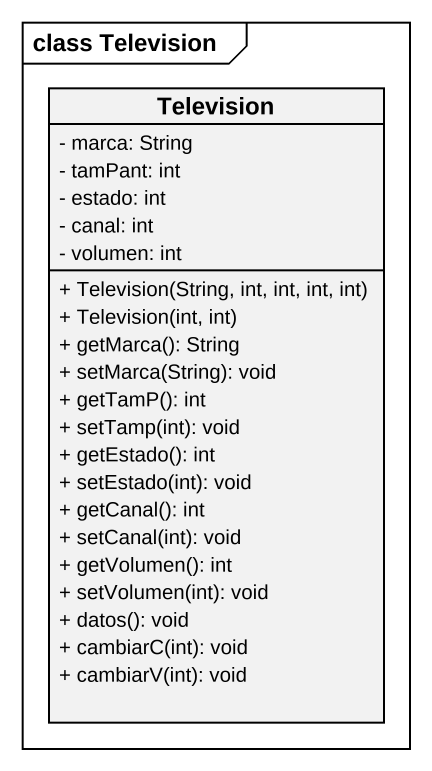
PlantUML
@startuml
mainframe class Television
hide circle
hide empty members
skinparam classAttributeIconSize 0
class Television {
  - marca: String
  - tamPant: int
  - estado: int
  - canal: int
  - volumen: int
  + Television(String, int, int, int, int)
  + Television(int, int)
  + getMarca(): String
  + setMarca(String): void
  + getTamP(): int
  + setTamp(int): void
  + getEstado(): int
  + setEstado(int): void
  + getCanal(): int
  + setCanal(int): void
  + getVolumen(): int
  + setVolumen(int): void
  + datos(): void
  + cambiarC(int): void
  + cambiarV(int): void
}
@enduml
